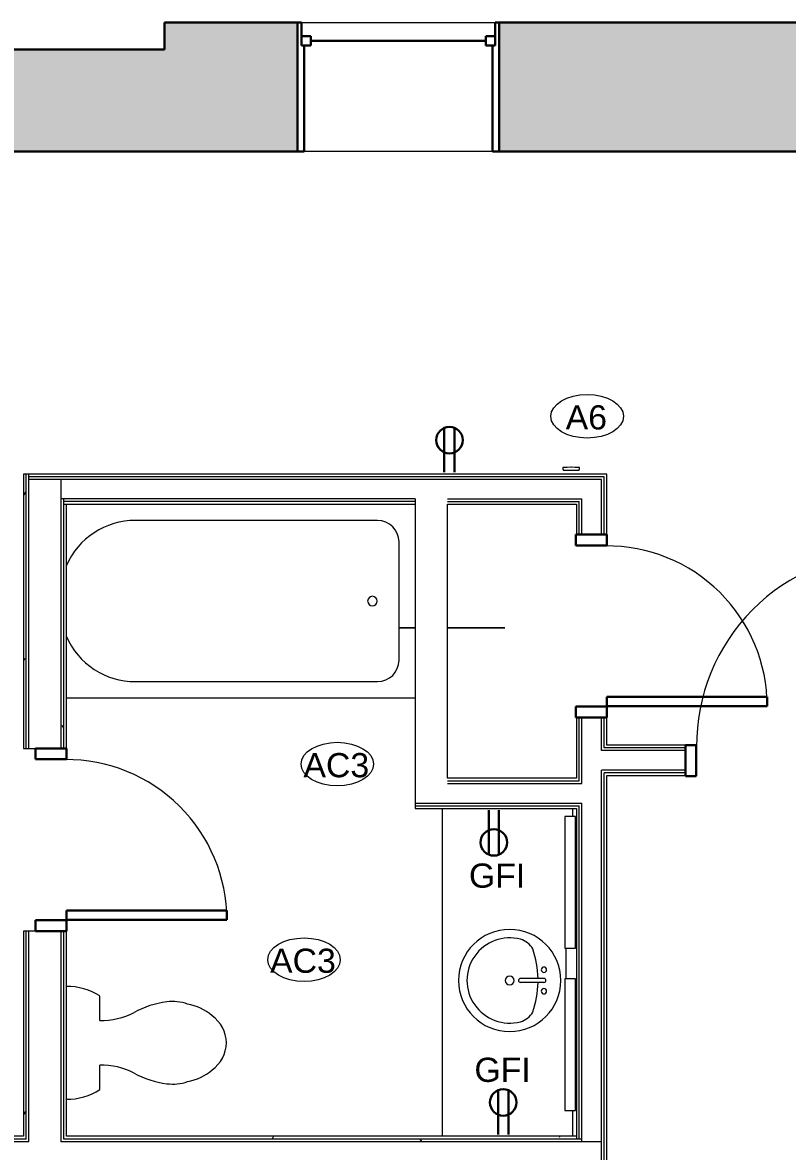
# Model space of a CAD drawing. Header units: inches. Extents: x -1176 to 1507, y -2563 to 978.
# Drawn here: x -758.4 to -616.2, y 603.8 to 813.9 of the extents above; entities that cross this region are included whole.
import ezdxf

# ---------------------------------------------------------------- set-up
doc = ezdxf.new("R2010")
doc.units = ezdxf.units.IN
doc.header["$MEASUREMENT"] = 0
doc.linetypes.add('IMPORT-HIDDEN', pattern=[0.5625, 0.375, -0.1875])
for name, color, linetype, lineweight in [('A-ANNO-NOTE', 131, 'Continuous', 40), ('A-DETL-GENF', 92, 'Continuous', 18), ('A-DOOR', 31, 'Continuous', 18), ('A-DOOR-FRAM', 31, 'Continuous', 30), ('A-GLAZ', 151, 'Continuous', 18), ('A-WALL', 113, 'Continuous', 18), ('A-WALL-PATT', 111, 'Continuous', 18), ('G-IMPT', 8, 'Continuous', 9), ('I-WALL', 2, 'Continuous', 18), ('P-SANR-FIXT', 6, 'Continuous', 9), ('Q-CASE', 31, 'Continuous', 9), ('Q-SPCQ', 91, 'Continuous', 9), ('Q-SPCQ-IDEN', 132, 'Continuous', 9)]:
    doc.layers.add(name, color=color, linetype=linetype, lineweight=lineweight)
doc.styles.add('Arial', font='arial.ttf', dxfattribs={"height": 4.5})
doc.styles.add('Swis721 Lt BT', font='swissl.ttf', dxfattribs={"height": 4.5})
pattern_1 = [(0, (0, 0), (15.36, 3.84), [0.634, -10.886, 0.634, -10.886, -61.44]), (0, (0, 0), (15.36, 3.84), [-23.04, 0.634, -22.406, 0.634, -10.886, -26.88]), (0, (0, 0), (15.36, 3.84), [-57.6, 0.634, -7.046, 0.634, -18.566]), (120, (5.76, 1.92), (-11.005538, 11.38215), [0.634, -10.886, 0.634, -10.886, -61.44]), (120, (5.76, 1.92), (-11.005538, 11.38215), [-23.04, 0.634, -22.406, 0.634, -10.886, -26.88]), (120, (5.76, 1.92), (-11.005538, 11.38215), [-57.6, 0.634, -7.046, 0.634, -18.566]), (240, (7.68, 9.6), (-4.354462, -15.22215), [0.634, -10.886, 0.634, -10.886, -61.44]), (240, (7.68, 9.6), (-4.354462, -15.22215), [-23.04, 0.634, -22.406, 0.634, -10.886, -26.88]), (240, (7.68, 9.6), (-4.354462, -15.22215), [-57.6, 0.634, -7.046, 0.634, -18.566])]

# ---------------------------------------------------------------- blocks, each defined once
blk = doc.blocks.new('Double Hung - side window 4_ X 6_ 3_ H-6090582-2nd Floor Power _ Signal')
at = {"layer": 'A-GLAZ', "color": 8, "lineweight": 30}
for p, q in [((-18.75, 12), (-18, 12)), ((-18, 7.75), (-18, 12)), ((18, 7.75), (18, 12)), ((18.75, 12), (18, 12)), ((-18, 9.5), (-18, 7.75)), ((-18, 9.5), (-16.25, 9.5)), ((-16.25, 9.5), (-16.25, 7.75)), ((-16.25, 8.625), (16.25, 8.625)), ((16.25, 9.5), (16.25, 7.75)), ((18, 9.5), (16.25, 9.5)), ((18, 9.5), (18, 7.75)), ((-18, 7.75), (-16.25, 7.75)), ((-18, 7.75), (-17.5, 7.75)), ((-17.5, -12), (-17.5, 7.75)), ((18, 7.75), (16.25, 7.75)), ((17.5, 7.75), (18, 7.75)), ((17.5, 7.75), (17.5, -12)), ((-17.5, -12), (-18.75, -12)), ((17.5, -12), (18.75, -12))]:
    blk.add_line(p, q, dxfattribs=at)
blk = doc.blocks.new('Single Flush - D2 2_6_ X 8_-8439169-2nd Floor Power _ Signal')
at = {"layer": 'A-DOOR', "lineweight": 30}
for p, q in [((13.15625, 33.8125), (13.15625, 4)), ((14.90625, 33.8125), (13.15625, 33.8125)), ((14.90625, 4), (14.90625, 33.8125)), ((13.15625, 4), (14.90625, 4))]:
    blk.add_line(p, q, dxfattribs=at)
at = {"layer": 'A-DOOR', "lineweight": 9}
blk.add_arc((14.90625, 4), 29.8125, 90, 180.5, dxfattribs=at)
at = {"layer": 'A-DOOR-FRAM'}
for p, q in [((-17, -1.75), (-17, 4)), ((-17, 4), (-15, 4)), ((-15, -1.75), (-15, 4)), ((15.000004, -1.75), (15.000004, 4)), ((15.000004, 4), (17.000004, 4)), ((17.000004, -1.75), (17.000004, 4)), ((-17, -1.75), (-15, -1.75)), ((15.000004, -1.75), (17.000004, -1.75))]:
    blk.add_line(p, q, dxfattribs=at)
blk = doc.blocks.new('Single Flush - D1 3_ X 8_-8249534-2nd Floor Power _ Signal')
at = {"layer": 'A-DOOR', "lineweight": 30}
for p, q in [((16.15625, 38.625), (16.15625, 2.8125)), ((17.90625, 38.625), (16.15625, 38.625)), ((17.90625, 2.8125), (17.90625, 38.625)), ((16.15625, 2.8125), (17.90625, 2.8125))]:
    blk.add_line(p, q, dxfattribs=at)
at = {"layer": 'A-DOOR', "lineweight": 9}
blk.add_arc((17.90625, 2.8125), 35.8125, 90, 180.5, dxfattribs=at)
at = {"layer": 'A-DOOR-FRAM'}
for p, q in [((-20, -2.9375), (-20, 2.8125)), ((-20, 2.8125), (-18, 2.8125)), ((-18, -2.9375), (-18, 2.8125)), ((18.000004, -2.9375), (18.000004, 2.8125)), ((18.000004, 2.8125), (20.000004, 2.8125)), ((20.000004, -2.9375), (20.000004, 2.8125)), ((-20, -2.9375), (-18, -2.9375)), ((18.000004, -2.9375), (20.000004, -2.9375))]:
    blk.add_line(p, q, dxfattribs=at)
blk = doc.blocks.new('Single Flush - D2 2_6_ X 8_-8252949-2nd Floor Power _ Signal')
at = {"layer": 'A-DOOR', "lineweight": 30}
for p, q in [((13.15625, 32.625), (13.15625, 2.8125)), ((14.90625, 32.625), (13.15625, 32.625)), ((14.90625, 2.8125), (14.90625, 32.625)), ((13.15625, 2.8125), (14.90625, 2.8125))]:
    blk.add_line(p, q, dxfattribs=at)
at = {"layer": 'A-DOOR', "lineweight": 9}
blk.add_arc((14.90625, 2.8125), 29.8125, 90, 180.5, dxfattribs=at)
at = {"layer": 'A-DOOR-FRAM'}
for p, q in [((-17, -2.9375), (-17, 2.8125)), ((-17, 2.8125), (-15, 2.8125)), ((-15, -2.9375), (-15, 2.8125)), ((15.000004, -2.9375), (15.000004, 2.8125)), ((15.000004, 2.8125), (17.000004, 2.8125)), ((17.000004, -2.9375), (17.000004, 2.8125)), ((-17, -2.9375), (-15, -2.9375)), ((15.000004, -2.9375), (17.000004, -2.9375))]:
    blk.add_line(p, q, dxfattribs=at)
blk = doc.blocks.new('C-Counter Top - ADJ HEIGHT-6997155-2nd Floor Power _ Signal')
at = {"layer": 'Q-CASE'}
for p, q in [((-47.01, -0.75), (-45.51, -0.75)), ((9.17, -0.75), (13.98, -0.75)), ((-47.01, -25), (13.98, -25))]:
    blk.add_line(p, q, dxfattribs=at)
blk = doc.blocks.new('Sink Vanity-Round - 19_ x 19_-6996918-2nd Floor Power _ Signal')
at = {"layer": 'P-SANR-FIXT'}
for p, q in [((3.43, -9.73), (3.43, -5.36)), ((4.18, -9.73), (4.18, -5.36))]:
    blk.add_line(p, q, dxfattribs=at)
for centre, radius, start, end in [((3.81, -3.35), 9.5, 90, 270), ((3.81, -3.35), 7.93, 345.3071, 194.6929), ((3.81, -3.35), 9.5, 270, 90), ((3.81, -3.35), 0.812, 0, 180), ((3.81, -3.35), 0.812, 180, 0), ((0.05, -4.11), 4.12, 197.8096, 239.2073), ((3.81, -5.36), 0.375, 0, 180), ((7.56, -4.11), 4.12, 300.7927, 342.1904), ((3.81, 9.17), 17.81, 250.7914, 268.7933), ((3.81, 9.17), 17.81, 271.2067, 289.2086), ((1.81, -9.73), 0.5, 0, 180), ((1.81, -9.73), 0.5, 180, 0), ((3.81, -9.73), 0.375, 180, 0), ((5.81, -9.73), 0.5, 0, 180), ((5.81, -9.73), 0.5, 180, 0)]:
    blk.add_arc(centre, radius, start, end, dxfattribs=at)
blk = doc.blocks.new('Tub-Rectangular-3D - Tub-Rectangular-3D 3-6997158-2nd Floor Power _ Signal')
at = {"layer": 'P-SANR-FIXT'}
for p, q in [((21.09, 38.81), (-43.72, 38.81)), ((8.28, 35.81), (-36.72, 35.81)), ((-40.72, 31.81), (-40.72, 9.81)), ((-36.72, 5.81), (8.28, 5.81))]:
    blk.add_line(p, q, dxfattribs=at)
for centre, radius, start, end in [((-36.72, 31.81), 4, 90, 180), ((8.28, 21.81), 14, 23.5593, 90), ((-35.77, 20.81), 0.875, 90, 270), ((-35.77, 20.81), 0.875, 270, 90), ((8.28, 19.81), 14, 270, 336.4407), ((-36.72, 9.81), 4, 180, 270)]:
    blk.add_arc(centre, radius, start, end, dxfattribs=at)
blk = doc.blocks.new('P-Toilet-Floor-3D - Floor Mount-V62-2nd Floor Power _ Signal')
at = {"layer": 'P-SANR-FIXT'}
for p, q in [((-8.7, -8.31), (-4.13, -8.31)), ((4.13, -8.31), (8.7, -8.31))]:
    blk.add_line(p, q, dxfattribs=at)
for centre, radius, start, end in [((0.69, -2.25), 11.19, 179.3948, 212.8527), ((-0.69, -2.25), 11.19, 327.1473, 0.6052), ((-17.85, -8.46), 13.72, 332.9997, 0.6089), ((17.85, -8.46), 13.72, 179.3911, 207.0003), ((9.41, -22.94), 17.16, 151.2397, 172.7867), ((-9.41, -22.94), 17.16, 7.2133, 28.7603), ((0.88, -21.86), 8.56, 172.7867, 198.8936), ((-0.88, -21.86), 8.56, 341.1064, 7.2133), ((2.68, -22.72), 10.08, 190.9157, 219.9319), ((-2.68, -22.72), 10.08, 320.0681, 349.0843), ((0.18, -25.42), 6.45, 215.8378, 268.4031), ((-0.18, -25.42), 6.45, 271.5969, 324.1622)]:
    blk.add_arc(centre, radius, start, end, dxfattribs=at)
blk = doc.blocks.new('HVAC_Other_LK-Systems_Room-Thermostat-S1-Dti-24V-NO - Room Thermostat S1 Dti 24V NO-6786672-2nd Floor Power _ Signal')
at = {"layer": 'A-DETL-GENF', "lineweight": 9}
for p, q in [((-1.55, 0.12), (-1.55, -0.05)), ((-1.48, 0.12), (-1.55, 0.12)), ((-1.48, 0.12), (-1.55, 0.12)), ((-1.55, 0.12), (-1.55, -0.23)), ((-1.48, 0.28), (-1.48, 0.12)), ((1.48, 0.28), (-1.48, 0.28)), ((1.48, 0.28), (-1.48, 0.28)), ((-1.48, 0.28), (-1.48, 0.12)), ((1.48, 0.12), (1.48, 0.28)), ((1.48, 0.12), (1.48, 0.28)), ((1.55, 0.12), (1.48, 0.12)), ((1.55, 0.12), (1.48, 0.12)), ((1.55, -0.23), (1.55, 0.12)), ((1.55, -0.23), (1.55, 0.12)), ((-1.55, -0.05), (-1.55, -0.23)), ((-1.55, -0.23), (-0.76, -0.25)), ((-1.55, -0.23), (-0.76, -0.25)), ((-0.76, -0.25), (0, -0.26)), ((-0.76, -0.25), (-0.06, -0.26)), ((-0.06, -0.26), (-0.06, -0.3)), ((-0.06, -0.3), (0.06, -0.3)), ((-0.06, -0.3), (0.06, -0.3)), ((0, -0.26), (0.76, -0.25)), ((0.06, -0.26), (0.76, -0.25)), ((0.06, -0.3), (0.06, -0.26)), ((0.06, -0.3), (0.06, -0.26)), ((0.76, -0.25), (1.55, -0.23)), ((0.76, -0.25), (1.55, -0.23))]:
    blk.add_line(p, q, dxfattribs=at)
blk = doc.blocks.new('AC3 - AC3-7344563-2nd Floor Power _ Signal')
at = {"layer": 'Q-SPCQ'}
for p, q in [((12.25, 5), (-12.25, 5)), ((-12.25, 5), (-12.25, 3)), ((12.25, 3), (12.25, 5)), ((-12.25, 3), (12.25, 3))]:
    blk.add_line(p, q, dxfattribs=at)
blk = doc.blocks.new('Family1 - Shower head - side view_dwg-7684581-2nd Floor Power _ Signal')
at = {"layer": 'G-IMPT'}
for p, q in [((114.07, 0), (117.07, 0)), ((114.07, 0), (114.1, 0)), ((117.07, 0), (114.1, 0)), ((116.24, 0), (116.25, 0)), ((116.24, 0), (116.24, 0)), ((116.24, 0), (116.24, 0)), ((116.24, 0), (116.24, 0)), ((116.24, 0), (116.3, 0)), ((116.28, 0), (116.24, 0)), ((116.24, 0), (116.24, 0)), ((116.24, 0), (116.24, 0)), ((116.24, 0), (116.24, 0)), ((116.25, 0), (116.24, 0)), ((116.25, 0), (116.25, 0)), ((116.25, 0), (116.25, 0)), ((116.25, 0), (116.25, 0)), ((116.25, 0), (116.25, 0)), ((116.25, 0), (116.25, 0)), ((116.25, 0), (116.25, 0)), ((116.31, 0), (116.3, 0)), ((116.3, 0), (116.3, 0)), ((116.3, 0), (116.3, 0)), ((116.3, 0), (116.3, 0)), ((116.34, 0), (116.3, 0)), ((116.31, 0), (116.31, 0)), ((116.32, 0), (116.31, 0)), ((116.31, 0), (116.31, 0)), ((116.32, 0), (116.32, 0)), ((116.44, 0), (116.44, 0)), ((116.44, 0), (116.44, 0)), ((116.44, 0), (116.44, 0)), ((116.44, 0), (116.44, 0)), ((116.44, 0), (116.44, 0)), ((116.44, 0), (116.44, 0)), ((116.44, 0), (116.44, 0)), ((116.44, 0), (116.45, 0)), ((116.44, 0), (116.44, 0)), ((116.44, 0), (116.44, 0)), ((116.44, 0), (116.44, 0)), ((116.44, 0), (116.44, 0)), ((116.44, 0), (116.44, 0)), ((116.44, 0), (116.44, 0)), ((116.44, 0), (116.44, 0)), ((116.44, 0), (116.44, 0)), ((116.44, 0), (116.44, 0)), ((116.44, 0), (116.44, 0)), ((116.44, 0), (116.44, 0)), ((116.44, 0), (116.44, 0)), ((116.45, 0), (116.44, 0)), ((116.44, 0), (116.44, 0)), ((116.44, 0), (116.44, 0)), ((116.44, 0), (116.44, 0)), ((116.44, 0), (116.44, 0)), ((116.44, 0), (116.44, 0)), ((116.44, 0), (116.44, 0)), ((116.44, 0), (116.44, 0)), ((116.44, 0), (116.44, 0)), ((116.44, 0), (116.44, 0)), ((116.44, 0), (116.44, 0)), ((116.44, 0), (117.07, 0)), ((116.46, 0), (116.44, 0)), ((116.44, 0), (116.46, 0)), ((116.44, 0), (116.46, 0)), ((116.45, 0), (116.45, 0)), ((116.45, 0), (116.45, 0)), ((116.45, 0), (116.45, 0)), ((116.45, 0), (116.45, 0)), ((116.45, 0), (116.45, 0)), ((116.45, 0), (116.45, 0)), ((116.45, 0), (116.45, 0)), ((116.45, 0), (116.45, 0)), ((116.45, 0), (116.45, 0)), ((116.45, 0), (116.45, 0)), ((116.45, 0), (116.45, 0)), ((116.45, 0), (116.45, 0)), ((116.45, 0), (116.45, 0)), ((116.45, 0), (116.45, 0)), ((116.46, 0), (116.45, 0)), ((116.45, 0), (116.46, 0)), ((116.46, 0), (116.45, 0)), ((116.45, 0), (116.46, 0)), ((116.45, 0), (116.45, 0)), ((116.45, 0), (116.45, 0)), ((116.45, 0), (116.45, 0)), ((116.45, 0), (116.45, 0)), ((116.45, 0), (116.45, 0)), ((116.45, 0), (116.45, 0)), ((116.45, 0), (116.45, 0)), ((116.45, 0), (116.45, 0)), ((116.45, 0), (116.45, 0)), ((116.45, 0), (116.45, 0)), ((116.45, 0), (116.45, 0)), ((116.45, 0), (116.45, 0)), ((116.46, 0), (116.45, 0)), ((116.45, 0), (116.46, 0)), ((116.45, 0), (116.45, 0)), ((116.45, 0), (116.45, 0)), ((116.45, 0), (116.45, 0)), ((116.45, 0), (116.45, 0)), ((116.45, 0), (116.45, 0)), ((116.45, 0), (116.45, 0)), ((116.45, 0), (116.45, 0)), ((116.45, 0), (116.45, 0)), ((116.46, 0), (116.45, 0)), ((116.45, 0), (116.46, 0)), ((116.45, 0), (116.45, 0)), ((116.45, 0), (116.45, 0)), ((116.45, 0), (116.45, 0)), ((116.45, 0), (116.45, 0)), ((116.45, 0), (116.45, 0)), ((116.45, 0), (116.45, 0)), ((116.45, 0), (116.45, 0)), ((116.45, 0), (116.45, 0)), ((116.45, 0), (116.45, 0)), ((116.45, 0), (116.45, 0)), ((116.46, 0), (116.45, 0)), ((116.45, 0), (116.46, 0)), ((116.45, 0), (116.46, 0)), ((116.46, 0), (116.45, 0)), ((116.45, 0), (116.45, 0)), ((116.45, 0), (116.45, 0)), ((116.45, 0), (116.45, 0)), ((116.45, 0), (116.45, 0)), ((116.45, 0), (116.45, 0)), ((116.45, 0), (116.45, 0)), ((116.46, 0), (116.46, 0)), ((116.46, 0), (116.46, 0)), ((116.46, 0), (116.46, 0)), ((116.46, 0), (116.46, 0)), ((116.46, 0), (116.46, 0)), ((116.46, 0), (116.46, 0)), ((116.46, 0), (116.46, 0)), ((116.46, 0), (116.46, 0)), ((116.46, 0), (116.46, 0)), ((116.46, 0), (116.47, 0)), ((116.46, 0), (116.46, 0)), ((116.46, 0), (116.46, 0)), ((116.46, 0), (116.46, 0)), ((116.46, 0), (116.46, 0)), ((116.46, 0), (116.46, 0)), ((116.46, 0), (116.46, 0)), ((116.46, 0), (116.46, 0)), ((116.46, 0), (116.46, 0)), ((116.46, 0), (116.46, 0)), ((116.46, 0), (116.46, 0)), ((116.46, 0), (116.46, 0)), ((116.46, 0), (116.46, 0)), ((116.46, 0), (116.46, 0)), ((116.46, 0), (116.46, 0)), ((116.46, 0), (116.46, 0)), ((116.46, 0), (116.46, 0)), ((116.46, 0), (116.46, 0)), ((116.46, 0), (116.46, 0)), ((116.46, 0), (116.46, 0)), ((116.46, 0), (116.46, 0)), ((116.46, 0), (116.46, 0)), ((116.46, 0), (116.46, 0)), ((116.46, 0), (116.46, 0)), ((116.46, 0), (116.46, 0)), ((116.47, 0), (116.47, 0)), ((116.47, 0), (116.47, 0)), ((116.47, 0), (116.48, 0)), ((116.47, 0), (116.47, 0)), ((116.47, 0), (116.47, 0)), ((116.48, 0), (116.47, 0)), ((117.07, 0), (116.46, 0)), ((116.48, 0), (116.48, 0)), ((116.49, 0), (116.48, 0)), ((116.48, 0), (116.48, 0)), ((116.49, 0), (116.48, 0)), ((116.48, 0), (116.48, 0)), ((116.48, 0), (116.48, 0)), ((116.49, 0), (116.48, 0)), ((116.49, 0), (116.48, 0)), ((116.49, 0), (116.49, 0)), ((116.49, 0), (116.49, 0)), ((116.49, 0), (116.49, 0)), ((116.49, 0), (116.49, 0)), ((116.49, 0), (116.5, 0)), ((116.49, 0), (116.49, 0)), ((116.49, 0), (116.49, 0)), ((116.5, 0), (116.5, 0)), ((116.5, 0), (116.5, 0)), ((116.51, 0), (117.07, 0)), ((117.07, 0), (116.51, 0)), ((116.54, 0), (116.51, 0)), ((116.54, 0), (116.51, 0)), ((117.02, 0), (116.51, 0)), ((117.02, 0), (116.51, 0)), ((116.54, 0), (117.07, 0)), ((116.54, 0), (116.54, 0)), ((125.82, 0), (125.85, 0)), ((125.85, 0), (125.82, 0)), ((125.84, 0), (125.82, 0)), ((126.8, 0), (125.82, 0)), ((125.82, 0), (125.85, 0)), ((126.65, 0), (125.84, 0)), ((125.85, 0), (125.86, 0)), ((126.8, 0), (125.9, 0)), ((126.8, 0), (126.65, 0)), ((132.52, 0), (126.8, 0)), ((127.5, 0), (127.61, 0)), ((127.5, 0), (127.57, 0)), ((127.8, 0), (127.51, 0)), ((127.52, 0), (127.53, 0)), ((127.53, 0), (127.52, 0)), ((127.53, 0), (127.52, 0)), ((127.53, 0), (127.61, 0)), ((127.53, 0), (127.61, 0)), ((127.55, 0), (127.54, 0)), ((127.57, 0), (127.54, 0)), ((127.54, 0), (127.56, 0)), ((127.54, 0), (127.58, 0)), ((127.56, 0), (127.55, 0)), ((127.56, 0), (127.56, 0)), ((127.56, 0), (127.56, 0)), ((127.57, 0), (127.56, 0)), ((127.56, 0), (127.57, 0)), ((127.57, 0), (127.69, 0)), ((127.57, 0), (127.57, 0)), ((127.57, 0), (127.57, 0)), ((127.57, 0), (127.57, 0)), ((127.57, 0), (127.58, 0)), ((127.57, 0), (127.57, 0)), ((127.8, 0), (127.58, 0)), ((127.69, 0), (127.61, 0)), ((127.62, 0), (127.61, 0)), ((127.62, 0), (127.61, 0)), ((127.61, 0), (127.62, 0)), ((127.62, 0), (128.42, 0)), ((127.62, 0), (127.62, 0)), ((127.62, 0), (127.62, 0)), ((127.62, 0), (127.62, 0)), ((127.66, 0), (127.69, 0)), ((127.66, 0), (127.67, 0)), ((127.67, 0), (127.67, 0)), ((127.67, 0), (127.68, 0)), ((127.68, 0), (127.68, 0)), ((127.68, 0), (127.68, 0)), ((127.68, 0), (127.68, 0)), ((127.68, 0), (127.69, 0)), ((127.69, 0), (127.69, 0)), ((127.69, 0), (127.69, 0)), ((127.69, 0), (127.69, 0)), ((128.06, 0), (127.98, 0)), ((127.98, 0), (128.02, 0)), ((128.02, 0), (127.98, 0)), ((127.99, 0), (127.98, 0)), ((127.99, 0), (128, 0)), ((128, 0), (128.01, 0)), ((128.01, 0), (128, 0)), ((128, 0), (128, 0)), ((128.01, 0), (128.02, 0)), ((128.02, 0), (128.01, 0)), ((128.01, 0), (128.01, 0)), ((128.01, 0), (128.01, 0)), ((128.02, 0), (128.02, 0)), ((128.02, 0), (128.02, 0)), ((128.02, 0), (128.02, 0)), ((128.06, 0), (128.42, 0)), ((128.99, 0), (128.41, 0)), ((129.14, 0), (128.41, 0)), ((129.14, 0), (128.41, 0)), ((128.42, 0), (128.46, 0)), ((128.46, 0), (128.42, 0)), ((128.42, 0), (128.46, 0)), ((128.46, 0), (128.42, 0)), ((128.46, 0), (128.49, 0)), ((128.49, 0), (128.46, 0)), ((128.49, 0), (128.46, 0)), ((128.46, 0), (128.46, 0)), ((128.46, 0), (128.47, 0)), ((128.46, 0), (128.49, 0)), ((128.47, 0), (128.47, 0)), ((128.47, 0), (128.49, 0)), ((128.49, 0), (129.94, 0)), ((128.82, 0), (128.68, 0)), ((128.82, 0), (129.41, 0)), ((128.87, 0), (128.86, 0)), ((128.93, 0), (128.99, 0)), ((128.93, 0), (128.96, 0)), ((128.93, 0), (128.94, 0)), ((128.96, 0), (128.93, 0)), ((129.14, 0), (128.99, 0)), ((129.19, 0), (129.07, 0)), ((129.14, 0), (129.41, 0)), ((129.14, 0), (129.41, 0)), ((129.97, 0), (129.94, 0)), ((129.94, 0), (129.97, 0)), ((130.11, 0), (130.06, 0)), ((130.06, 0), (130.11, 0)), ((130.11, 0), (130.06, 0)), ((130.06, 0), (130.11, 0)), ((130.14, 0), (130.11, 0)), ((130.11, 0), (130.14, 0)), ((130.11, 0), (130.14, 0)), ((130.14, 0), (130.11, 0)), ((130.14, 0), (132.31, 0)), ((130.14, 0), (132.31, 0)), ((132.31, 0), (132.21, 0)), ((132.37, 0), (132.31, 0)), ((132.31, 0), (132.37, 0)), ((132.31, 0), (132.37, 0)), ((132.37, 0), (132.31, 0)), ((132.42, 0), (132.31, 0)), ((132.52, 0), (132.52, 0)), ((132.52, 0), (132.54, 0)), ((132.52, 0), (132.52, 0)), ((132.52, 0), (132.54, 0)), ((132.62, 0), (132.52, 0)), ((132.52, 0), (132.52, 0)), ((132.52, 0), (132.52, 0)), ((132.53, 0), (132.52, 0)), ((132.52, 0), (132.52, 0)), ((132.52, 0), (132.54, 0)), ((132.53, 0), (132.53, 0)), ((132.54, 0), (132.53, 0)), ((132.54, 0), (132.56, 0)), ((132.54, 0), (132.56, 0)), ((132.55, 0), (132.54, 0)), ((132.54, 0), (132.56, 0)), ((132.56, 0), (132.55, 0)), ((132.56, 0), (132.59, 0)), ((132.56, 0), (132.58, 0)), ((132.57, 0), (132.56, 0)), ((132.56, 0), (132.58, 0)), ((132.58, 0), (132.57, 0)), ((132.58, 0), (132.59, 0)), ((132.59, 0), (132.58, 0)), ((132.58, 0), (132.59, 0)), ((132.59, 0), (132.59, 0)), ((132.59, 0), (132.63, 0)), ((132.59, 0), (132.63, 0)), ((132.6, 0), (132.59, 0)), ((132.59, 0), (132.63, 0)), ((132.62, 0), (132.6, 0)), ((132.61, 0), (132.67, 0)), ((132.67, 0), (132.61, 0)), ((132.62, 0), (132.76, 0)), ((132.63, 0), (132.67, 0)), ((132.63, 0), (132.67, 0)), ((132.63, 0), (132.67, 0)), ((132.67, 0), (132.71, 0)), ((132.67, 0), (132.71, 0)), ((132.67, 0), (132.71, 0)), ((132.71, 0), (132.76, 0)), ((132.71, 0), (132.76, 0)), ((132.71, 0), (132.76, 0)), ((133.71, 0), (132.91, 0)), ((133.71, 0), (132.91, 0)), ((132.93, 0), (132.91, 0)), ((132.91, 0), (132.93, 0)), ((133.36, 0), (132.93, 0)), ((133.36, 0), (132.93, 0)), ((133.36, 0), (133.43, 0)), ((133.36, 0), (133.36, 0)), ((133.43, 0), (133.36, 0)), ((133.36, 0), (133.36, 0)), ((133.36, 0), (133.36, 0)), ((133.36, 0), (133.36, 0)), ((133.36, 0), (133.36, 0)), ((133.36, 0), (133.36, 0)), ((133.43, 0), (133.43, 0)), ((133.43, 0), (133.43, 0)), ((133.45, 0), (133.43, 0)), ((133.43, 0), (133.45, 0)), ((133.43, 0), (133.43, 0)), ((133.43, 0), (133.43, 0)), ((133.45, 0), (133.46, 0)), ((133.46, 0), (133.45, 0)), ((114.07, 0), (117.07, 0)), ((116.24, 0), (116.24, 0)), ((116.24, 0), (116.24, 0)), ((116.32, 0), (116.31, 0)), ((116.44, 0), (116.44, 0)), ((116.44, 0), (116.44, 0)), ((116.44, 0), (116.44, 0)), ((116.44, 0), (116.44, 0)), ((116.44, 0), (116.44, 0)), ((116.45, 0), (116.44, 0)), ((116.45, 0), (116.45, 0)), ((116.45, 0), (116.45, 0)), ((116.45, 0), (116.45, 0)), ((116.45, 0), (116.45, 0)), ((116.45, 0), (116.45, 0)), ((116.45, 0), (116.45, 0)), ((116.45, 0), (116.45, 0)), ((116.46, 0), (116.46, 0)), ((116.46, 0), (116.46, 0)), ((116.46, 0), (116.46, 0)), ((116.46, 0), (116.46, 0)), ((116.47, 0), (116.46, 0)), ((116.46, 0), (116.47, 0)), ((116.46, 0), (116.46, 0)), ((116.47, 0), (116.47, 0)), ((116.47, 0), (116.48, 0)), ((116.47, 0), (116.47, 0)), ((116.47, 0), (116.47, 0)), ((116.47, 0), (116.47, 0)), ((116.48, 0), (116.48, 0)), ((116.49, 0), (116.5, 0)), ((116.49, 0), (116.49, 0)), ((116.49, 0), (116.49, 0)), ((117.07, 0), (116.51, 0)), ((117.07, 0), (116.72, 0)), ((116.78, 0), (117.05, 0)), ((116.92, 0), (117.07, 0)), ((117.07, 0), (116.92, 0)), ((125.89, 0), (125.82, 0)), ((125.82, 0), (125.89, 0)), ((125.9, 0), (125.82, 0)), ((125.82, 0), (125.9, 0)), ((127.5, 0), (125.89, 0)), ((125.89, 0), (127.61, 0)), ((127.51, 0), (125.9, 0)), ((132.52, 0), (126.8, 0)), ((127.53, 0), (127.52, 0)), ((127.52, 0), (127.53, 0)), ((127.52, 0), (127.53, 0)), ((127.53, 0), (127.52, 0)), ((127.53, 0), (127.61, 0)), ((127.61, 0), (127.53, 0)), ((127.61, 0), (127.53, 0)), ((127.53, 0), (127.61, 0)), ((127.62, 0), (127.61, 0)), ((127.61, 0), (127.62, 0)), ((127.62, 0), (127.98, 0)), ((127.98, 0), (127.62, 0)), ((127.62, 0), (127.98, 0)), ((128.41, 0), (127.8, 0)), ((128.46, 0), (128.49, 0)), ((128.49, 0), (128.46, 0)), ((128.46, 0), (128.49, 0)), ((128.93, 0), (128.49, 0)), ((128.93, 0), (128.49, 0)), ((128.49, 0), (129.94, 0)), ((129.94, 0), (128.99, 0)), ((129.14, 0), (129.14, 0)), ((129.41, 0), (132.52, 0)), ((129.41, 0), (132.52, 0)), ((129.94, 0), (129.97, 0)), ((129.94, 0), (129.97, 0)), ((130.11, 0), (130.14, 0)), ((130.11, 0), (130.14, 0)), ((132.31, 0), (130.14, 0)), ((130.14, 0), (132.31, 0)), ((132.37, 0), (132.91, 0)), ((132.37, 0), (132.91, 0)), ((132.62, 0), (132.91, 0)), ((132.62, 0), (132.91, 0)), ((132.67, 0), (132.91, 0)), ((132.91, 0), (132.67, 0)), ((132.91, 0), (132.76, 0)), ((132.91, 0), (132.76, 0)), ((132.91, 0), (133.71, 0)), ((133.71, 0), (132.91, 0)), ((132.91, 0), (133.71, 0)), ((133.71, 0), (132.91, 0))]:
    blk.add_line(p, q, dxfattribs=at)
at = {"layer": 'G-IMPT', "flags": 128}
for points in [[(116.69, 0), (116.43, 0), (116.24, 0)], [(116.24, 0), (116.57, 0), (116.69, 0)], [(116.28, 0), (116.3, 0), (116.42, 0), (116.92, 0), (116.91, 0), (116.29, 0)], [(116.72, 0), (116.52, 0), (116.44, 0)], [(116.46, 0), (116.46, 0), (116.45, 0), (116.45, 0), (116.45, 0), (116.45, 0), (116.46, 0), (116.46, 0), (116.47, 0), (116.46, 0), (116.46, 0), (116.45, 0)], [(116.46, 0), (116.5, 0), (116.52, 0), (116.78, 0), (116.52, 0), (116.5, 0), (116.46, 0)], [(127.66, 0), (127.61, 0), (125.89, 0), (125.85, 0)], [(125.85, 0), (125.87, 0), (125.89, 0)], [(127.5, 0), (125.9, 0), (125.89, 0), (125.9, 0), (127.5, 0), (127.51, 0), (127.52, 0), (127.53, 0), (127.51, 0)], [(127.53, 0), (127.54, 0), (127.54, 0)], [(128.99, 0), (129.94, 0), (128.99, 0), (128.93, 0), (128.49, 0), (128.93, 0)], [(132.52, 0), (129.41, 0), (129.41, 0)], [(129.41, 0), (132.19, 0), (132.2, 0), (132.21, 0)], [(132.42, 0), (132.42, 0), (132.44, 0), (132.52, 0)], [(132.91, 0), (132.67, 0), (132.64, 0), (132.61, 0)], [(116.24, 0), (116.24, 0), (116.24, 0)], [(116.28, 0), (116.4, 0), (116.69, 0), (117.07, 0)], [(116.31, 0), (116.3, 0), (116.3, 0)], [(116.3, 0), (116.3, 0), (116.32, 0)], [(116.3, 0), (116.32, 0), (116.32, 0), (116.32, 0)], [(116.32, 0), (116.32, 0), (116.3, 0), (116.3, 0), (116.3, 0)], [(116.3, 0), (116.3, 0), (116.31, 0), (116.32, 0), (116.32, 0)], [(117.07, 0), (116.92, 0), (116.91, 0), (116.5, 0), (116.3, 0)], [(117.07, 0), (116.91, 0), (116.3, 0), (116.35, 0), (116.4, 0), (116.66, 0), (116.91, 0), (116.92, 0)], [(116.34, 0), (116.92, 0), (117.07, 0)], [(117.07, 0), (116.91, 0), (116.92, 0), (116.54, 0), (116.43, 0), (116.43, 0), (116.34, 0)], [(116.44, 0), (116.44, 0), (116.44, 0)], [(116.44, 0), (116.44, 0), (116.44, 0), (116.44, 0)], [(116.44, 0), (116.45, 0), (116.44, 0)], [(116.44, 0), (116.44, 0), (116.44, 0)], [(116.44, 0), (116.44, 0), (116.44, 0), (116.45, 0), (116.44, 0), (116.44, 0)], [(116.45, 0), (116.45, 0), (116.46, 0), (116.46, 0)], [(116.47, 0), (116.47, 0), (116.47, 0), (116.47, 0)], [(116.48, 0), (116.49, 0), (116.49, 0)], [(116.91, 0), (116.92, 0), (117.07, 0)], [(127.98, 0), (127.62, 0), (127.62, 0), (127.61, 0)], [(127.61, 0), (127.62, 0), (127.62, 0), (127.98, 0)], [(127.62, 0), (127.98, 0), (128.02, 0), (128.06, 0)], [(128.06, 0), (128.02, 0), (127.98, 0)], [(128.61, 0), (128.41, 0), (128.61, 0), (128.68, 0), (128.81, 0), (128.87, 0)], [(128.46, 0), (128.49, 0), (128.93, 0)], [(128.68, 0), (128.66, 0), (128.61, 0)], [(128.93, 0), (128.96, 0), (128.99, 0)], [(128.99, 0), (128.96, 0), (128.93, 0)], [(132.52, 0), (131.06, 0), (129.41, 0)], [(132.31, 0), (132.34, 0), (132.36, 0), (132.37, 0)], [(132.31, 0), (132.34, 0), (132.36, 0), (132.37, 0)], [(132.52, 0), (132.54, 0), (132.55, 0), (132.62, 0)], [(132.62, 0), (132.54, 0), (132.54, 0), (132.52, 0)], [(132.61, 0), (132.64, 0), (132.67, 0)], [(133.46, 0), (133.52, 0), (133.56, 0)], [(133.56, 0), (133.52, 0), (133.46, 0)]]:
    blk.add_lwpolyline(points, dxfattribs=at)
for points in [[(116.46, 0), (116.51, 0)], [(127.61, 0), (127.53, 0)], [(127.8, 0), (128.41, 0)], [(128.93, 0), (128.49, 0)], [(129.98, 0), (130.06, 0)], [(129.98, 0), (130.06, 0)], [(116.51, 0), (116.52, 0)], [(123.07, 0), (132.25, 0), (132.61, 0), (132.25, 0)], [(123.07, 0), (132.25, 0), (132.61, 0), (132.25, 0)], [(127.62, 0), (128.42, 0)], [(128.42, 0), (128.06, 0), (127.98, 0), (128.06, 0)], [(129.98, 0), (129.97, 0)], [(129.98, 0), (129.97, 0)], [(132.91, 0), (132.37, 0)], [(132.91, 0), (132.37, 0)], [(132.91, 0), (132.67, 0)]]:
    blk.add_lwpolyline(points, close=True, dxfattribs=at)
at = {"layer": 'G-IMPT'}
for points, knots in [([(116.3, 0), (116.3, 0), (116.3, 0), (116.3, 0), (116.3, 0), (116.3, 0), (116.3, 0), (116.3, 0), (116.3, 0), (116.3, 0), (116.3, 0), (116.3, 0), (116.3, 0), (116.3, 0), (116.3, 0), (116.3, 0), (116.3, 0)], [0, 0, 0, 0, 0.2, 0.3, 0.35, 0.4, 0.45, 0.5, 0.55, 0.6, 0.7, 0.75, 0.8, 0.85, 0.9, 1, 1, 1, 1]), ([(116.3, 0), (116.3, 0), (116.3, 0), (116.3, 0), (116.3, 0), (116.3, 0), (116.3, 0), (116.3, 0), (116.3, 0), (116.3, 0), (116.3, 0), (116.3, 0), (116.3, 0), (116.3, 0), (116.3, 0), (116.3, 0), (116.3, 0)], [0, 0, 0, 0, 0.2, 0.3, 0.35, 0.4, 0.45, 0.5, 0.55, 0.6, 0.7, 0.75, 0.8, 0.85, 0.9, 1, 1, 1, 1]), ([(116.3, 0), (116.3, 0), (116.3, 0), (116.3, 0), (116.3, 0), (116.3, 0), (116.3, 0), (116.3, 0), (116.3, 0), (116.3, 0), (116.3, 0)], [0, 0, 0, 0, 0.1, 0.2, 0.25, 0.3, 0.35, 0.4, 0.45, 0.5, 0.5, 0.5, 0.5]), ([(116.3, 0), (116.3, 0), (116.3, 0), (116.3, 0), (116.3, 0), (116.3, 0), (116.3, 0), (116.3, 0), (116.3, 0), (116.3, 0), (116.3, 0)], [0, 0, 0, 0, 0.1, 0.2, 0.25, 0.3, 0.35, 0.4, 0.45, 0.5, 0.5, 0.5, 0.5]), ([(116.32, 0), (116.32, 0), (116.32, 0), (116.32, 0), (116.32, 0), (116.32, 0), (116.32, 0), (116.32, 0), (116.32, 0), (116.32, 0), (116.32, 0), (116.32, 0), (116.32, 0), (116.32, 0), (116.32, 0), (116.32, 0), (116.32, 0), (116.32, 0), (116.32, 0), (116.32, 0)], [0, 0, 0, 0, 0.1, 0.2, 0.25, 0.3, 0.35, 0.4, 0.45, 0.5, 0.55, 0.6, 0.7, 0.75, 0.8, 0.85, 0.9, 0.95, 1, 1, 1, 1]), ([(116.32, 0), (116.32, 0), (116.32, 0), (116.32, 0), (116.32, 0), (116.32, 0), (116.32, 0), (116.32, 0), (116.32, 0), (116.32, 0), (116.32, 0), (116.32, 0), (116.32, 0), (116.32, 0), (116.32, 0), (116.32, 0), (116.32, 0)], [0, 0, 0, 0, 0.2, 0.3, 0.35, 0.4, 0.45, 0.5, 0.55, 0.6, 0.7, 0.75, 0.8, 0.85, 0.9, 1, 1, 1, 1]), ([(116.32, 0), (116.32, 0), (116.32, 0), (116.32, 0), (116.32, 0), (116.32, 0), (116.32, 0), (116.32, 0), (116.32, 0), (116.32, 0), (116.32, 0), (116.32, 0), (116.32, 0), (116.32, 0), (116.32, 0), (116.32, 0), (116.32, 0)], [0, 0, 0, 0, 0.2, 0.3, 0.35, 0.4, 0.45, 0.5, 0.55, 0.6, 0.7, 0.75, 0.8, 0.85, 0.9, 1, 1, 1, 1]), ([(116.32, 0), (116.32, 0), (116.32, 0), (116.32, 0), (116.32, 0), (116.32, 0), (116.32, 0), (116.32, 0), (116.32, 0), (116.32, 0), (116.32, 0), (116.32, 0), (116.32, 0), (116.32, 0), (116.32, 0), (116.32, 0), (116.32, 0), (116.32, 0), (116.32, 0), (116.32, 0)], [0, 0, 0, 0, 0.1, 0.2, 0.25, 0.3, 0.35, 0.4, 0.45, 0.5, 0.55, 0.6, 0.7, 0.75, 0.8, 0.85, 0.9, 0.95, 1, 1, 1, 1]), ([(116.38, 0), (116.38, 0), (116.38, 0), (116.38, 0), (116.38, 0), (116.38, 0), (116.38, 0), (116.38, 0), (116.38, 0), (116.38, 0), (116.38, 0), (116.37, 0), (116.37, 0), (116.36, 0), (116.36, 0), (116.35, 0), (116.35, 0), (116.34, 0), (116.34, 0), (116.34, 0), (116.33, 0), (116.33, 0), (116.33, 0), (116.33, 0), (116.33, 0), (116.33, 0), (116.33, 0), (116.33, 0), (116.33, 0), (116.33, 0), (116.33, 0), (116.33, 0), (116.33, 0), (116.33, 0), (116.33, 0)], [0, 0, 0, 0, 0.021739, 0.043478, 0.065217, 0.086957, 0.108696, 0.130435, 0.173913, 0.217391, 0.26087, 0.304348, 0.347826, 0.391304, 0.434783, 0.478261, 0.521739, 0.565217, 0.608696, 0.652174, 0.695652, 0.73913, 0.782609, 0.826087, 0.869565, 0.891304, 0.913043, 0.934783, 0.945652, 0.956522, 0.967391, 0.978261, 0.98913, 1, 1, 1, 1]), ([(116.37, 0), (116.37, 0), (116.37, 0), (116.37, 0), (116.37, 0), (116.37, 0), (116.37, 0), (116.37, 0), (116.37, 0), (116.37, 0), (116.37, 0), (116.36, 0), (116.36, 0), (116.36, 0), (116.35, 0), (116.35, 0), (116.34, 0), (116.34, 0), (116.34, 0), (116.34, 0), (116.33, 0), (116.33, 0), (116.33, 0), (116.33, 0), (116.33, 0), (116.33, 0), (116.33, 0), (116.33, 0), (116.33, 0), (116.33, 0), (116.33, 0)], [0, 0, 0, 0, 0.02381, 0.047619, 0.071429, 0.095238, 0.142857, 0.190476, 0.238095, 0.285714, 0.333333, 0.380952, 0.428571, 0.47619, 0.52381, 0.571429, 0.619048, 0.666667, 0.714286, 0.761905, 0.809524, 0.857143, 0.904762, 0.928571, 0.940476, 0.952381, 0.964286, 0.97619, 0.988095, 1, 1, 1, 1]), ([(116.33, 0), (116.33, 0), (116.33, 0), (116.33, 0), (116.33, 0), (116.33, 0), (116.33, 0), (116.33, 0), (116.33, 0), (116.33, 0), (116.33, 0), (116.33, 0), (116.33, 0), (116.33, 0), (116.33, 0), (116.34, 0), (116.34, 0), (116.34, 0), (116.34, 0), (116.34, 0), (116.35, 0), (116.35, 0), (116.36, 0), (116.36, 0), (116.36, 0), (116.37, 0), (116.37, 0), (116.37, 0), (116.37, 0), (116.37, 0), (116.37, 0), (116.37, 0), (116.37, 0), (116.37, 0), (116.37, 0), (116.37, 0), (116.37, 0), (116.37, 0)], [0, 0, 0, 0, 0.01, 0.02, 0.03, 0.04, 0.05, 0.06, 0.08, 0.1, 0.12, 0.16, 0.2, 0.24, 0.28, 0.32, 0.36, 0.4, 0.44, 0.48, 0.52, 0.56, 0.6, 0.64, 0.68, 0.72, 0.76, 0.8, 0.84, 0.88, 0.92, 0.94, 0.96, 0.97, 0.98, 0.99, 1, 1, 1, 1]), ([(116.33, 0), (116.33, 0), (116.33, 0), (116.33, 0), (116.33, 0), (116.33, 0), (116.33, 0), (116.33, 0), (116.33, 0), (116.33, 0), (116.33, 0), (116.33, 0), (116.33, 0), (116.34, 0), (116.34, 0), (116.34, 0), (116.35, 0), (116.35, 0), (116.36, 0), (116.36, 0), (116.37, 0), (116.37, 0), (116.38, 0), (116.38, 0), (116.38, 0), (116.38, 0), (116.38, 0), (116.38, 0), (116.38, 0), (116.38, 0), (116.38, 0), (116.38, 0), (116.38, 0), (116.38, 0), (116.38, 0), (116.38, 0)], [0, 0, 0, 0, 0.01087, 0.021739, 0.032609, 0.043478, 0.065217, 0.086957, 0.130435, 0.173913, 0.217391, 0.26087, 0.304348, 0.347826, 0.391304, 0.434783, 0.478261, 0.521739, 0.565217, 0.608696, 0.652174, 0.695652, 0.73913, 0.782609, 0.826087, 0.869565, 0.891304, 0.913043, 0.934783, 0.945652, 0.956522, 0.967391, 0.978261, 0.98913, 1, 1, 1, 1]), ([(116.91, 0), (116.89, 0), (116.86, 0), (116.82, 0), (116.79, 0), (116.77, 0), (116.75, 0), (116.73, 0), (116.72, 0), (116.71, 0), (116.7, 0), (116.69, 0), (116.69, 0), (116.69, 0), (116.69, 0)], [0, 0, 0, 0, 0.250083, 0.375128, 0.500168, 0.625194, 0.687715, 0.750232, 0.812736, 0.8752, 0.906454, 0.937688, 0.968878, 1, 1, 1, 1]), ([(116.69, 0), (116.69, 0), (116.69, 0), (116.69, 0), (116.7, 0), (116.71, 0), (116.72, 0), (116.73, 0), (116.75, 0), (116.77, 0), (116.79, 0), (116.82, 0), (116.86, 0), (116.89, 0), (116.91, 0)], [0, 0, 0, 0, 0.030973, 0.062142, 0.093379, 0.124637, 0.187124, 0.249642, 0.312168, 0.374698, 0.499749, 0.624809, 0.749872, 1, 1, 1, 1]), ([(116.78, 0), (116.78, 0), (116.77, 0), (116.75, 0), (116.74, 0), (116.73, 0), (116.73, 0), (116.72, 0), (116.72, 0)], [0, 0, 0, 0, 0.250895, 0.501694, 0.627133, 0.752503, 0.877526, 1, 1, 1, 1]), ([(117.07, 0), (117.06, 0), (117.04, 0), (117.01, 0), (116.97, 0), (116.94, 0), (116.92, 0)], [0.3833622, 0.3833622, 0.3833622, 0.3833622, 0.4998338, 0.6248735, 0.7499183, 1, 1, 1, 1]), ([(116.92, 0), (116.94, 0), (116.97, 0), (117.01, 0), (117.03, 0), (117.05, 0), (117.06, 0)], [0, 0, 0, 0, 0.2501263, 0.3751888, 0.5002483, 0.6252973, 0.6252973, 0.6252973, 0.6252973]), ([(127.51, 0), (127.52, 0), (127.53, 0), (127.54, 0), (127.55, 0), (127.56, 0), (127.56, 0), (127.57, 0), (127.57, 0), (127.57, 0), (127.58, 0), (127.58, 0), (127.58, 0), (127.58, 0), (127.58, 0), (127.58, 0), (127.58, 0), (127.58, 0), (127.58, 0), (127.58, 0), (127.58, 0), (127.58, 0)], [0, 0, 0, 0, 0.194032, 0.381185, 0.553778, 0.632598, 0.705425, 0.771554, 0.830284, 0.881003, 0.923248, 0.941054, 0.956575, 0.969765, 0.9806, 0.989062, 0.995129, 0.997258, 0.998782, 0.999696, 1, 1, 1, 1]), ([(127.98, 0), (127.98, 0), (127.98, 0), (127.98, 0), (127.98, 0), (127.98, 0), (127.98, 0), (127.98, 0), (127.98, 0), (127.98, 0), (127.98, 0), (127.98, 0)], [0.95454545, 0.95454545, 0.95454545, 0.95454545, 0.95678676, 0.9698708, 0.9806208, 0.98901886, 0.9950481, 0.99717015, 0.99869613, 0.99962918, 1, 1, 1, 1]), ([(127.98, 0), (127.98, 0), (127.98, 0), (127.98, 0), (127.98, 0), (127.98, 0), (127.98, 0), (127.98, 0), (127.98, 0), (127.98, 0), (127.98, 0), (127.98, 0)], [0.95454545, 0.95454545, 0.95454545, 0.95454545, 0.95678927, 0.96987274, 0.98062216, 0.98901969, 0.9950485, 0.99717038, 0.99869623, 0.99962921, 1, 1, 1, 1]), ([(127.98, 0), (127.98, 0), (127.98, 0), (127.98, 0), (127.98, 0), (127.98, 0), (127.98, 0), (127.98, 0), (127.98, 0), (127.98, 0), (127.98, 0), (127.98, 0)], [0.95454545, 0.95454545, 0.95454545, 0.95454545, 0.95678905, 0.96987255, 0.98062201, 0.98901959, 0.99504845, 0.99717035, 0.99869622, 0.9996292, 1, 1, 1, 1]), ([(128.06, 0), (128.06, 0), (128.06, 0), (128.06, 0), (128.06, 0), (128.06, 0), (128.06, 0), (128.06, 0), (128.06, 0), (128.06, 0), (128.06, 0), (128.06, 0)], [0.95454545, 0.95454545, 0.95454545, 0.95454545, 0.95678927, 0.96987274, 0.98062216, 0.98901969, 0.9950485, 0.99717038, 0.99869623, 0.99962921, 1, 1, 1, 1]), ([(128.82, 0), (128.82, 0), (128.82, 0), (128.82, 0), (128.82, 0), (128.83, 0), (128.83, 0), (128.84, 0), (128.86, 0), (128.88, 0), (128.91, 0), (128.94, 0), (128.96, 0), (128.97, 0)], [0, 0, 0, 0, 0.004058, 0.016221, 0.036474, 0.064783, 0.1011, 0.145369, 0.257441, 0.400177, 0.572488, 0.773074, 1, 1, 1, 1]), ([(128.97, 0), (128.96, 0), (128.95, 0), (128.93, 0), (128.91, 0), (128.89, 0), (128.88, 0), (128.87, 0)], [0, 0, 0, 0, 0.272585, 0.528748, 0.769567, 0.885766, 1, 1, 1, 1]), ([(128.87, 0), (128.88, 0), (128.92, 0), (128.96, 0), (128.99, 0)], [0, 0, 0, 0, 0.235711, 1, 1, 1, 1]), ([(128.97, 0), (128.98, 0), (129.01, 0), (129.05, 0), (129.07, 0)], [0, 0, 0, 0, 0.231855, 1, 1, 1, 1]), ([(129.07, 0), (129.07, 0), (129.06, 0), (129.05, 0), (129.04, 0), (129.03, 0), (129.02, 0), (129, 0), (129, 0), (128.99, 0)], [0, 0, 0, 0, 0.296363, 0.432541, 0.560066, 0.679433, 0.791585, 0.89787, 1, 1, 1, 1]), ([(129.14, 0), (129.18, 0), (129.28, 0), (129.37, 0), (129.41, 0)], [0, 0, 0, 0, 0.491859, 1, 1, 1, 1]), ([(129.19, 0), (129.19, 0), (129.19, 0), (129.18, 0), (129.18, 0), (129.17, 0), (129.16, 0), (129.16, 0), (129.15, 0), (129.14, 0), (129.14, 0)], [0, 0, 0, 0, 0.171628, 0.331085, 0.476873, 0.608107, 0.724824, 0.827712, 0.918452, 1, 1, 1, 1]), ([(129.19, 0), (129.23, 0), (129.3, 0), (129.38, 0), (129.41, 0)], [0, 0, 0, 0, 0.491067, 1, 1, 1, 1])]:
    blk.add_open_spline(points, degree=3, knots=knots, dxfattribs=at)
at = {"layer": 'G-IMPT', "linetype": 'IMPORT-HIDDEN'}
for points, knots in [([(132.19, 0), (132.19, 0), (132.19, 0), (132.2, 0), (132.22, 0), (132.24, 0), (132.28, 0), (132.3, 0), (132.31, 0)], [0, 0, 0, 0, 0.090901, 0.272721, 0.454541, 0.63636, 0.81818, 1, 1, 1, 1]), ([(132.31, 0), (132.33, 0), (132.35, 0), (132.38, 0), (132.41, 0), (132.43, 0), (132.44, 0), (132.44, 0), (132.44, 0)], [0, 0, 0, 0, 0.181817, 0.363633, 0.54545, 0.727266, 0.909083, 1, 1, 1, 1])]:
    blk.add_open_spline(points, degree=3, knots=knots, dxfattribs=at)
blk = doc.blocks.new('Family1 - Family1-7683861-2nd Floor Power _ Signal')
at = {"extrusion": (0, 0, -1), "zscale": -1}
blk.add_blockref('Family1 - Shower head - side view_dwg-7684581-2nd Floor Power _ Signal', (-132.91, 0), dxfattribs=at)
blk = doc.blocks.new('Mirror61 - Mirror-8095685-2nd Floor Power _ Signal')
at = {"layer": 'Q-SPCQ'}
for p, q in [((-954.24, -999.6), (-959.92, -999.6)), ((-982.6, -1001.38), (-982.6, -1001.6)), ((-982.6, -1001.6), (-935.24, -1001.6)), ((-935.24, -1001.6), (-935.24, -1001.38))]:
    blk.add_line(p, q, dxfattribs=at)
blk = doc.blocks.new('Appliance_Specialty Equipment Tag - Standard-3515593-2nd Floor Power _ Signal')
at = {"layer": 'Q-SPCQ-IDEN'}
blk.add_ellipse((-0.0499, 0.0037), major_axis=(-0.1406, 0), ratio=0.600473, dxfattribs=at)

msp = doc.modelspace()

# ---------------------------------------------------------------- hatches: boundary and pattern name
at = {"layer": 'A-WALL-PATT', "lineweight": 9}
h = msp.add_hatch(color=7, dxfattribs=at)
h.paths.add_polyline_path([(-578.54, 789.87), (-575.57, 789.87), (-575.57, 813.87), (-669.82, 813.87), (-669.82, 789.87), (-589.2, 789.87)], flags=0)
h.paths.add_polyline_path([(-707.32, 789.87), (-707.32, 813.87), (-732.06, 813.87), (-732.06, 789.87)], flags=0)
h = msp.add_hatch(color=7, dxfattribs=at)
h.paths.add_polyline_path([(-872.06, 789.87), (-823.57, 789.87), (-823.57, 808.87), (-872.06, 808.87)], flags=0)
h.paths.add_polyline_path([(-763.55, 789.87), (-732.06, 789.87), (-732.06, 808.87), (-786.07, 808.87), (-786.07, 789.87)], flags=0)
h = msp.add_hatch(dxfattribs=at)
h.set_pattern_fill('FP_2', color=256, style=0, pattern_type=2)
h.set_pattern_definition(pattern_1)
h.paths.add_polyline_path([(-757.76, 606.65), (-757.76, 644.84), (-758.26, 644.84), (-758.26, 606.65)], flags=0)
h.paths.add_polyline_path([(-757.76, 678.84), (-757.76, 729.87), (-758.26, 729.87), (-758.26, 678.84)], flags=0)
h = msp.add_hatch(dxfattribs=at)
h.set_pattern_fill('FP_2', color=256, style=0, pattern_type=2)
h.set_pattern_definition(pattern_1)
h.paths.add_polyline_path([(-751.26, 606.15), (-750.76, 606.15), (-750.76, 644.84), (-751.26, 644.84), (-751.26, 606.65)], flags=0)
h.paths.add_polyline_path([(-751.26, 678.84), (-750.76, 678.84), (-750.76, 725.25), (-751.26, 725.25)], flags=0)
h = msp.add_hatch(dxfattribs=at)
h.set_pattern_fill('FP_2', color=256, style=0, pattern_type=2)
h.set_pattern_definition(pattern_1)
h.paths.add_polyline_path([(-655.45, 606.15), (-655.45, 606.65), (-750.76, 606.65), (-750.76, 606.15), (-671.05, 606.15)], flags=0)
h.paths.add_polyline_path([(-777.85, 606.15), (-757.76, 606.15), (-757.76, 606.65), (-778.85, 606.65), (-778.85, 606.15), (-778.35, 606.15)], flags=0)
h = msp.add_hatch(dxfattribs=at)
h.set_pattern_fill('FP_2', color=256, style=0, pattern_type=2)
h.set_pattern_definition(pattern_1)
h.paths.add_polyline_path([(-778.35, 605.65), (-757.26, 605.65), (-757.26, 606.15), (-778.35, 606.15)], flags=0)
h.paths.add_polyline_path([(-654.45, 605.65), (-654.45, 606.15), (-751.26, 606.15), (-751.26, 605.65), (-671.05, 605.65)], flags=0)

# ---------------------------------------------------------------- linework, layer by layer
at = {"layer": 'A-ANNO-NOTE', "lineweight": 30}
for p, q in [((-680.03, 730.2), (-680.03, 738.46)), ((-678.11, 730.2), (-678.11, 738.46)), ((-671.78, 667.32), (-671.78, 659.06)), ((-669.87, 667.32), (-669.87, 659.06)), ((-670.03, 606.98), (-670.03, 615.24)), ((-668.11, 606.98), (-668.11, 615.24))]:
    msp.add_line(p, q, dxfattribs=at)
for centre in [(-679.07, 736.18), (-670.82, 661.34), (-669.07, 612.96)]:
    msp.add_circle(centre, 2.47, dxfattribs=at)
at = {"layer": 'A-WALL', "color": 8, "lineweight": 30}
for p, q in [((-707.32, 813.87), (-732.06, 813.87)), ((-732.06, 813.87), (-732.06, 808.87)), ((-707.32, 789.87), (-707.32, 813.87)), ((-669.82, 813.87), (-669.82, 789.87)), ((-669.82, 813.87), (-575.57, 813.87)), ((-732.06, 808.87), (-786.07, 808.87)), ((-786.07, 789.87), (-707.32, 789.87)), ((-669.82, 789.87), (-601.07, 789.87))]:
    msp.add_line(p, q, dxfattribs=at)
at = {"layer": 'A-WALL', "lineweight": 9}
for p, q in [((-707.32, 813.87), (-669.82, 813.87)), ((-669.82, 789.87), (-707.32, 789.87))]:
    msp.add_line(p, q, dxfattribs=at)
at = {"layer": 'A-WALL'}
for p, q in [((-757.76, 678.84), (-757.76, 729.87)), ((-757.26, 678.84), (-757.26, 729.87)), ((-650.32, 729.37), (-757.26, 729.37)), ((-650.82, 728.87), (-757.26, 728.87)), ((-751.26, 678.84), (-751.26, 728.87)), ((-650.82, 718.6), (-650.82, 728.87)), ((-650.32, 718.6), (-650.32, 729.37)), ((-685.45, 725.25), (-751.26, 725.25)), ((-750.76, 678.84), (-750.76, 725.25)), ((-685.45, 724.75), (-750.76, 724.75)), ((-685.45, 725.25), (-685.45, 667.65)), ((-679.45, 725.25), (-654.45, 725.25)), ((-679.45, 724.75), (-654.95, 724.75)), ((-654.95, 718.6), (-654.95, 724.75)), ((-654.45, 718.6), (-654.45, 725.25)), ((-750.76, 724.25), (-750.26, 724.25)), ((-679.45, 673.27), (-679.45, 724.25)), ((-654.95, 672.77), (-654.95, 684.6)), ((-654.45, 672.27), (-654.45, 684.6)), ((-650.82, 678.41), (-650.82, 684.6)), ((-650.32, 678.91), (-650.32, 684.6)), ((-635.22, 678.41), (-650.82, 678.41)), ((-635.22, 678.91), (-650.32, 678.91)), ((-650.82, 494), (-650.82, 674.79)), ((-635.22, 674.79), (-650.82, 674.79)), ((-635.22, 674.29), (-650.32, 674.29)), ((-650.32, 599.65), (-650.32, 674.29)), ((-679.45, 672.77), (-654.95, 672.77)), ((-679.45, 672.27), (-654.45, 672.27)), ((-685.45, 668.65), (-654.45, 668.65)), ((-685.45, 668.15), (-654.95, 668.15)), ((-654.95, 606.15), (-654.95, 668.15)), ((-654.45, 605.65), (-654.45, 668.65)), ((-685.45, 667.65), (-679.45, 667.65)), ((-757.76, 606.15), (-757.76, 644.84)), ((-757.26, 605.65), (-757.26, 644.84)), ((-751.26, 605.65), (-751.26, 644.84)), ((-750.76, 606.15), (-750.76, 644.84)), ((-757.76, 606.15), (-1002.77, 606.15)), ((-757.26, 605.65), (-1002.27, 605.65)), ((-650.82, 605.65), (-751.26, 605.65)), ((-654.45, 606.15), (-750.76, 606.15)), ((-655.45, 606.65), (-655.45, 606.15))]:
    msp.add_line(p, q, dxfattribs=at)
at = {"layer": 'I-WALL'}
for p, q in [((-649.82, 729.87), (-758.26, 729.87)), ((-758.26, 729.87), (-758.26, 678.84)), ((-649.82, 718.6), (-649.82, 729.87)), ((-750.26, 724.25), (-685.45, 724.25)), ((-750.26, 678.84), (-750.26, 724.25)), ((-679.45, 724.25), (-655.45, 724.25)), ((-655.45, 724.25), (-655.45, 718.6)), ((-655.45, 718.6), (-649.82, 718.6)), ((-655.45, 684.6), (-655.45, 673.27)), ((-649.82, 684.6), (-655.45, 684.6)), ((-649.82, 679.41), (-649.82, 684.6)), ((-758.26, 678.84), (-750.26, 678.84)), ((-635.22, 679.41), (-649.82, 679.41)), ((-635.22, 673.79), (-635.22, 679.41)), ((-655.45, 673.27), (-679.45, 673.27)), ((-649.82, 494), (-649.82, 673.79)), ((-649.82, 673.79), (-635.22, 673.79)), ((-679.45, 667.65), (-655.45, 667.65)), ((-655.45, 667.65), (-655.45, 660.65)), ((-758.26, 644.84), (-758.26, 606.65)), ((-750.26, 644.84), (-758.26, 644.84)), ((-750.26, 606.65), (-750.26, 644.84)), ((-655.45, 613.29), (-655.45, 606.65)), ((-758.26, 606.65), (-1003.27, 606.65)), ((-655.45, 606.65), (-750.26, 606.65))]:
    msp.add_line(p, q, dxfattribs=at)

# ---------------------------------------------------------------- block references
at = {"layer": 'A-DOOR', "rotation": 269.9999999999999}
for name, p in [('Single Flush - D2 2_6_ X 8_-8252949-2nd Floor Power _ Signal', (-652.63, 701.6)), ('Single Flush - D2 2_6_ X 8_-8439169-2nd Floor Power _ Signal', (-754.26, 661.84))]:
    msp.add_blockref(name, p, dxfattribs=at)
at = {"layer": 'A-DOOR'}
msp.add_blockref('Single Flush - D1 3_ X 8_-8249534-2nd Floor Power _ Signal', (-615.22, 676.6), dxfattribs=at)
at = {"layer": 'A-GLAZ'}
msp.add_blockref('Double Hung - side window 4_ X 6_ 3_ H-6090582-2nd Floor Power _ Signal', (-688.57, 801.87), dxfattribs=at)
at = {"layer": 'P-SANR-FIXT'}
for name, p, rotation in [('Tub-Rectangular-3D - Tub-Rectangular-3D 3-6997158-2nd Floor Power _ Signal', (-729.17, 727.06), 180), ('Family1 - Family1-7683861-2nd Floor Power _ Signal', (-669.6, 701.25), 180), ('Sink Vanity-Round - 19_ x 19_-6996918-2nd Floor Power _ Signal', (-671.23, 631.84), 89.9999999999997), ('P-Toilet-Floor-3D - Floor Mount-V62-2nd Floor Power _ Signal', (-752.39, 624.05), 90.00000000000037)]:
    msp.add_blockref(name, p, dxfattribs=dict(at, rotation=rotation))
at = {"layer": 'Q-CASE', "rotation": 269.9999999999997}
msp.add_blockref('C-Counter Top - ADJ HEIGHT-6997155-2nd Floor Power _ Signal', (-655.45, 620.64), dxfattribs=at)
at = {"layer": 'Q-SPCQ'}
for name, p, rotation in [('HVAC_Other_LK-Systems_Room-Thermostat-S1-Dti-24V-NO - Room Thermostat S1 Dti 24V NO-6786672-2nd Floor Power _ Signal', (-656.45, 730.87), 180), ('AC3 - AC3-7344563-2nd Floor Power _ Signal', (-652.63, 653.9), 89.9999999999999), ('Mirror61 - Mirror-8095685-2nd Floor Power _ Signal', (-1657.02, 1595.89), 89.99999999999964), ('AC3 - AC3-7344563-2nd Floor Power _ Signal', (-652.63, 623.72), 89.9999999999999)]:
    msp.add_blockref(name, p, dxfattribs=dict(at, rotation=rotation))
at = {"layer": 'Q-SPCQ-IDEN', "xscale": 47.99999999999997, "yscale": 47.99999999999997, "zscale": 47.99999999999997}
for p in [(-651.08, 740.44), (-697.52, 675.73), (-703.71, 639.34)]:
    msp.add_blockref('Appliance_Specialty Equipment Tag - Standard-3515593-2nd Floor Power _ Signal', p, dxfattribs=at)

# ---------------------------------------------------------------- texts
at = {"layer": 'A-ANNO-NOTE', "lineweight": 9, "char_height": 4.5, "width": 11.9685, "attachment_point": 1, "style": 'Swis721 Lt BT'}
for insert in [(-675.45, 657.41), (-674.43, 621.28)]:
    msp.add_mtext('GFI', dxfattribs=dict(at, insert=insert))
at = {"layer": 'Q-SPCQ-IDEN', "char_height": 4.5, "attachment_point": 1, "style": 'Arial'}
for s, insert, width in [('A6', (-657.47, 742.67), 9.393), ('AC3', (-706.22, 677.96), 14.9985), ('AC3', (-712.42, 641.57), 14.9985)]:
    msp.add_mtext(s, dxfattribs=dict(at, insert=insert, width=width))

doc.saveas('drawing.dxf')
